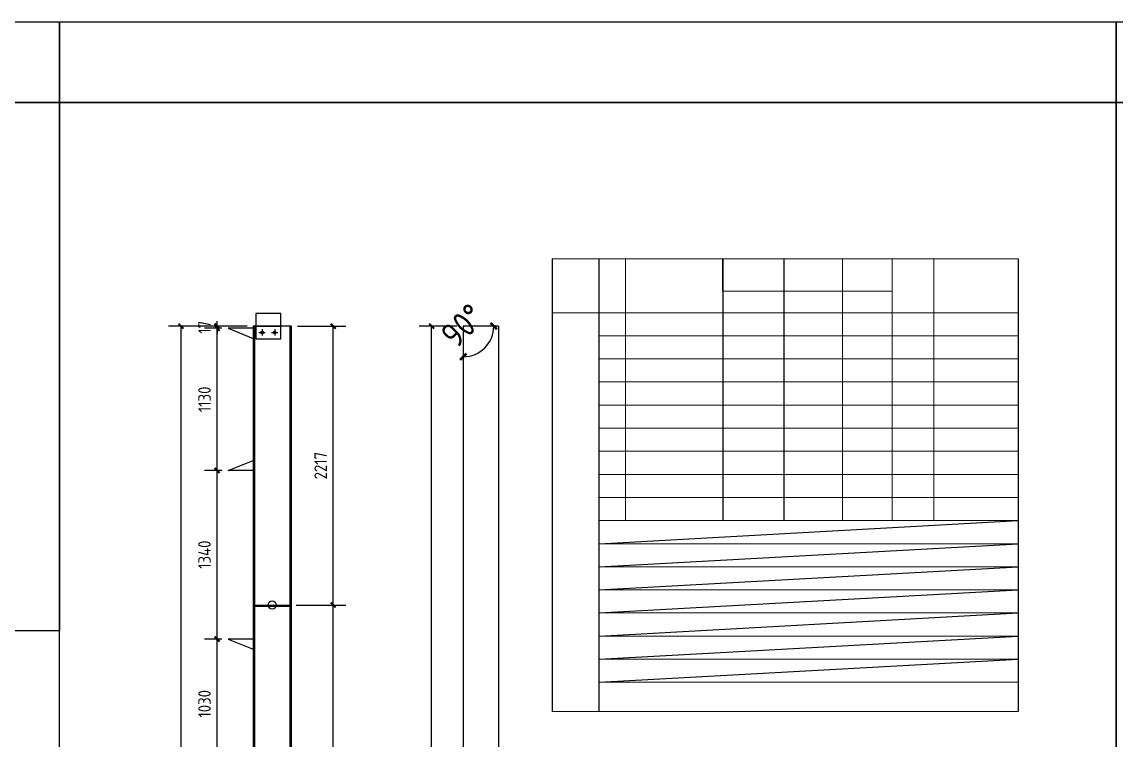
# Model space of a CAD drawing. Extents: x 411778 to 673094, y -11605 to 324395.
# Drawn here: x 432270 to 440968, y 129685 to 135395 of the extents above; entities that cross this region are included whole.
import ezdxf

# ---------------------------------------------------------------- set-up
doc = ezdxf.new("R2010")
doc.units = 0
doc.header["$LTSCALE"] = 1000
doc.header["$MEASUREMENT"] = 0
doc.layers.add('钢架', color=7, linetype='Continuous', lineweight=25)
doc.styles.get("Standard").update_dxf_attribs({"font": 'gbenor.shx', "bigfont": 'gbcbig.shx'})
doc.dimstyles.get("Standard").update_dxf_attribs({"dimscale": 100, "dimtxt": 3.5, "dimasz": 1, "dimexe": 2.5, "dimexo": 3, "dimgap": 1.5, "dimtad": 1, "dimdec": 0, "dimzin": 0, "dimdsep": 46, "dimtxsty": 'Standard', "dimblk": 'ARCHTICK', "dimcen": 0.09, "dimadec": 0, "dimazin": 0, "dimtfac": 1, "dimtdec": 0, "dimtix": 1, "dimtmove": 2, "dimatfit": 3, "dimfxl": 1, "dimtolj": 1, "dimtzin": 0, "dimarcsym": 0})

# ---------------------------------------------------------------- blocks, each defined once
blk = doc.blocks.new('_ArchTick')
at = {"color": 0, "linetype": 'ByBlock', "const_width": 0.4}
blk.add_lwpolyline([(-0.5, -0.5), (0.5, 0.5)], dxfattribs=at)
blk = doc.blocks.new('*D3143')
at = {"color": 3, "lineweight": -2}
for p, q in [((433821.5, 132976), (433821.5, 133016)), ((434059.5, 132976), (433721.5, 132976)), ((433859.5, 132959), (433721.5, 132959)), ((433821.5, 132959), (433821.5, 132976)), ((433821.5, 132959), (433821.5, 132919))]:
    blk.add_line(p, q, dxfattribs=at)
at = {"layer": 'Defpoints', "color": 0}
for p in [(433821.5, 132976), (433909.5, 132959), (434109.5, 132976)]:
    blk.add_point(p, dxfattribs=at)
at = {"color": 3, "lineweight": -2, "xscale": 40, "yscale": 40, "zscale": 40}
for p, rotation in [((433821.5, 132976), 270), ((433821.5, 132959), 90)]:
    blk.add_blockref('_ArchTick', p, dxfattribs=dict(at, rotation=rotation))
at = {"color": 0, "insert": (433721.5, 132967.5), "char_height": 100, "attachment_point": 5, "rotation": 90}
blk.add_mtext('\\A1;17', dxfattribs=at)
blk = doc.blocks.new('*D3098')
at = {"color": 3, "lineweight": -2}
for p, q in [((434059.5, 132976), (433435, 132976)), ((433535, 124259), (433535, 132976)), ((434039.5, 124259), (433435, 124259))]:
    blk.add_line(p, q, dxfattribs=at)
at = {"layer": 'Defpoints', "color": 0}
for p in [(433535, 132976), (434109.5, 132976), (434089.5, 124259)]:
    blk.add_point(p, dxfattribs=at)
at = {"color": 3, "lineweight": -2, "xscale": 40, "yscale": 40, "zscale": 40}
for p, rotation in [((433535, 132976), 90), ((433535, 124259), 270)]:
    blk.add_blockref('_ArchTick', p, dxfattribs=dict(at, rotation=rotation))
at = {"color": 0, "insert": (433435, 128617.5), "char_height": 100, "attachment_point": 5, "rotation": 90}
blk.add_mtext('\\A1;8717', dxfattribs=at)
blk = doc.blocks.new('*D3144')
at = {"color": 3, "lineweight": -2}
for p, q in [((434449.5, 130759), (434845, 130759)), ((434745, 124259), (434745, 130759)), ((434479.5, 124259), (434845, 124259))]:
    blk.add_line(p, q, dxfattribs=at)
at = {"layer": 'Defpoints', "color": 0}
for p in [(434399.5, 130759), (434745, 130759), (434429.5, 124259)]:
    blk.add_point(p, dxfattribs=at)
at = {"color": 3, "lineweight": -2, "xscale": 40, "yscale": 40, "zscale": 40}
for p, rotation in [((434745, 130759), 90), ((434745, 124259), 270)]:
    blk.add_blockref('_ArchTick', p, dxfattribs=dict(at, rotation=rotation))
at = {"color": 0, "insert": (434645, 127509), "char_height": 100, "attachment_point": 5, "rotation": 90}
blk.add_mtext('\\A1;6500', dxfattribs=at)
blk = doc.blocks.new('*D3145')
at = {"color": 3, "lineweight": -2}
for p, q in [((434459.5, 132976), (434845, 132976)), ((434745, 130759), (434745, 132976)), ((434449.5, 130759), (434845, 130759))]:
    blk.add_line(p, q, dxfattribs=at)
at = {"layer": 'Defpoints', "color": 0}
for p in [(434409.5, 132976), (434745, 132976), (434399.5, 130759)]:
    blk.add_point(p, dxfattribs=at)
at = {"color": 3, "lineweight": -2, "xscale": 40, "yscale": 40, "zscale": 40}
for p, rotation in [((434745, 132976), 90), ((434745, 130759), 270)]:
    blk.add_blockref('_ArchTick', p, dxfattribs=dict(at, rotation=rotation))
at = {"color": 0, "insert": (434645, 131867.5), "char_height": 100, "attachment_point": 5, "rotation": 90}
blk.add_mtext('\\A1;2217', dxfattribs=at)
blk = doc.blocks.new('*D3146')
at = {"color": 3, "lineweight": -2}
for p, q in [((435728, 132976), (435427, 132976)), ((435527, 124279), (435527, 132976)), ((435728, 124279), (435427, 124279))]:
    blk.add_line(p, q, dxfattribs=at)
at = {"layer": 'Defpoints', "color": 0}
for p in [(435527, 132976), (435778, 132976), (435778, 124279)]:
    blk.add_point(p, dxfattribs=at)
at = {"color": 3, "lineweight": -2, "xscale": 40, "yscale": 40, "zscale": 40}
for p, rotation in [((435527, 132976), 90), ((435527, 124279), 270)]:
    blk.add_blockref('_ArchTick', p, dxfattribs=dict(at, rotation=rotation))
at = {"color": 0, "insert": (435423.7, 128627.5), "char_height": 100, "attachment_point": 5, "rotation": 90}
blk.add_mtext('\\A1;腹板、翼板 8697', dxfattribs=at)
blk = doc.blocks.new('*D3175')
at = {"color": 0, "lineweight": -2}
blk.add_arc((435778, 132976), 243.1, 270, 0, dxfattribs=at)
at = {"layer": 'Defpoints', "color": 0}
for p in [(435778, 132976), (435778, 132976), (436058, 132976), (435899.5, 132765.5), (435778, 124279)]:
    blk.add_point(p, dxfattribs=at)
at = {"color": 0, "lineweight": -2, "xscale": 50, "yscale": 50, "zscale": 50}
for p, rotation in [((436021.1, 132976), 90.0000000000084), ((435778, 132732.9), 179.9999999999999)]:
    blk.add_blockref('_ArchTick', p, dxfattribs=dict(at, rotation=rotation))
at = {"color": 0, "insert": (435773.1, 132980.9), "char_height": 200, "attachment_point": 5, "rotation": 45}
blk.add_mtext('\\A1;90°', dxfattribs=at)
blk = doc.blocks.new('*D3176')
at = {"color": 0, "lineweight": -2}
blk.add_arc((435778, 124279), 134.1, 360, 90, dxfattribs=at)
at = {"layer": 'Defpoints', "color": 0}
for p in [(435778, 132976), (435894.1, 124346.1), (435778, 124279), (435778, 124279), (436058, 124279)]:
    blk.add_point(p, dxfattribs=at)
at = {"color": 0, "lineweight": -2, "xscale": 50, "yscale": 50, "zscale": 50}
for p, rotation in [((435778, 124413.1), 180.0000000000002), ((435912.1, 124279), 269.9999999999916)]:
    blk.add_blockref('_ArchTick', p, dxfattribs=dict(at, rotation=rotation))
at = {"color": 0, "insert": (436049.6, 124550.6), "char_height": 200, "attachment_point": 5, "rotation": 315}
blk.add_mtext('\\A1;90°', dxfattribs=at)
blk = doc.blocks.new('*D3109')
at = {"color": 3, "lineweight": -2}
for p, q in [((433859.5, 131829), (433721.5, 131829)), ((433821.5, 130489), (433821.5, 131829)), ((433859.5, 130489), (433721.5, 130489))]:
    blk.add_line(p, q, dxfattribs=at)
at = {"layer": 'Defpoints', "color": 0}
for p in [(433821.5, 131829), (433909.5, 131829), (433909.5, 130489)]:
    blk.add_point(p, dxfattribs=at)
at = {"color": 3, "lineweight": -2, "xscale": 40, "yscale": 40, "zscale": 40}
for p, rotation in [((433821.5, 131829), 90), ((433821.5, 130489), 270)]:
    blk.add_blockref('_ArchTick', p, dxfattribs=dict(at, rotation=rotation))
at = {"color": 0, "insert": (433721.5, 131159), "char_height": 100, "attachment_point": 5, "rotation": 90}
blk.add_mtext('\\A1;1340', dxfattribs=at)
blk = doc.blocks.new('*D3110')
at = {"color": 3, "lineweight": -2}
for p, q in [((433859.5, 132959), (433721.5, 132959)), ((433821.5, 131829), (433821.5, 132959)), ((433859.5, 131829), (433721.5, 131829))]:
    blk.add_line(p, q, dxfattribs=at)
at = {"layer": 'Defpoints', "color": 0}
for p in [(433821.5, 132959), (433909.5, 132959), (433909.5, 131829)]:
    blk.add_point(p, dxfattribs=at)
at = {"color": 3, "lineweight": -2, "xscale": 40, "yscale": 40, "zscale": 40}
for p, rotation in [((433821.5, 132959), 90), ((433821.5, 131829), 270)]:
    blk.add_blockref('_ArchTick', p, dxfattribs=dict(at, rotation=rotation))
at = {"color": 0, "insert": (433721.5, 132394), "char_height": 100, "attachment_point": 5, "rotation": 90}
blk.add_mtext('\\A1;1130', dxfattribs=at)
blk = doc.blocks.new('*D3113')
at = {"color": 3, "lineweight": -2}
for p, q in [((433859.5, 130489), (433721.5, 130489)), ((433821.5, 129459), (433821.5, 130489)), ((433859.5, 129459), (433721.5, 129459))]:
    blk.add_line(p, q, dxfattribs=at)
at = {"layer": 'Defpoints', "color": 0}
for p in [(433821.5, 130489), (433909.5, 130489), (433909.5, 129459)]:
    blk.add_point(p, dxfattribs=at)
at = {"color": 3, "lineweight": -2, "xscale": 40, "yscale": 40, "zscale": 40}
for p, rotation in [((433821.5, 130489), 90), ((433821.5, 129459), 270)]:
    blk.add_blockref('_ArchTick', p, dxfattribs=dict(at, rotation=rotation))
at = {"color": 0, "insert": (433721.5, 129974), "char_height": 100, "attachment_point": 5, "rotation": 90}
blk.add_mtext('\\A1;1030', dxfattribs=at)

msp = doc.modelspace()

# ---------------------------------------------------------------- linework, layer by layer
at = {"color": 1}
for p, q in [((436486.5, 133510.2), (436486.5, 129913)), ((436859.2, 129913), (436859.2, 133510.2))]:
    msp.add_line(p, q, dxfattribs=at)
for p, q in [((437842.9, 133254.7), (437842.9, 133510.2)), ((437842.9, 133510.2), (437842.9, 131430.5)), ((438326, 133510.2), (438326, 131430.5)), ((440188.7, 133510.2), (440188.7, 129913)), ((434129.5, 133076), (434129.5, 132876)), ((434329.5, 133076), (434129.5, 133076)), ((434329.5, 132876), (434329.5, 133076)), ((434109.5, 132959), (433909.5, 132959)), ((433909.5, 132959), (434109.5, 132879)), ((434409.5, 132976), (434109.5, 132976)), ((434109.5, 132976), (434109.5, 124279)), ((434119.5, 132976), (434119.5, 124279)), ((434129.5, 132976), (434329.5, 132976)), ((434129.5, 132976), (434329.5, 132976)), ((434339.5, 132976), (434139.5, 132976)), ((434154.5, 132926), (434204.5, 132926)), ((434179.5, 132951), (434179.5, 132901)), ((434254.5, 132926), (434304.5, 132926)), ((434279.5, 132951), (434279.5, 132901)), ((434399.5, 132976), (434399.5, 124279)), ((434409.5, 132976), (434409.5, 124279)), ((436058, 132976), (435778, 132976)), ((435778, 132976), (435778, 124279)), ((436058, 132976), (436058, 124279)), ((434129.5, 132876), (434329.5, 132876)), ((433909.5, 131829), (434109.5, 131909)), ((434119.5, 131829), (433909.5, 131829)), ((436859.2, 131246.8), (440188.7, 131430.5)), ((436859.2, 131063.2), (440188.7, 131246.8)), ((436859.2, 130879.6), (440188.7, 131063.2)), ((436859.2, 130696), (440188.7, 130879.6)), ((434119.5, 130759), (434399.5, 130759)), ((434119.5, 130749), (434399.5, 130749)), ((436859.2, 130512.4), (440188.7, 130696)), ((434119.5, 130489), (433909.5, 130489)), ((433909.5, 130489), (434109.5, 130409)), ((436859.2, 130328.7), (440188.7, 130512.4)), ((436859.2, 130145.1), (440188.7, 130328.7))]:
    msp.add_line(p, q)
for points in [[(432568.5, 134753), (426628.5, 134753), (426628.5, 135395), (432568.5, 135395)], [(440968.5, 134753), (432568.5, 134753), (432568.5, 135395), (440968.5, 135395)], [(449368.5, 134753), (440968.5, 134753), (440968.5, 135395), (449368.5, 135395)], [(426628.5, 134753), (432568.5, 134753), (432568.5, 130553), (426628.5, 130553)], [(432568.5, 134753), (440968.5, 134753), (440968.5, 122873), (432568.5, 122873)], [(440968.5, 134753), (449368.5, 134753), (449368.5, 122873), (440968.5, 122873)]]:
    msp.add_lwpolyline(points, close=True)
for centre, radius in [((434179.5, 132926), 10), ((434279.5, 132926), 10), ((434259.5, 130759), 32.3)]:
    msp.add_circle(centre, radius)
at = {"layer": '钢架', "lineweight": 13}
for p, q in [((436486.5, 133510.2), (440188.7, 133510.2)), ((437067.2, 133510.2), (437067.2, 131430.5)), ((438793.2, 133510.2), (438793.2, 131614.1)), ((439189.2, 133510.2), (439189.2, 131430.5)), ((439519.3, 133510.2), (439519.3, 131430.5)), ((437842.9, 133254.7), (439189.2, 133254.7)), ((436486.5, 133083), (440188.7, 133083)), ((436859.2, 132899.4), (440188.7, 132899.4)), ((436859.2, 132715.8), (440188.7, 132715.8)), ((436859.2, 132532.2), (440188.7, 132532.2)), ((436859.2, 132532.2), (440188.7, 132532.2)), ((436859.2, 132348.5), (440188.7, 132348.5)), ((436859.2, 132164.9), (440188.7, 132164.9)), ((436859.2, 131981.3), (440188.7, 131981.3)), ((436859.2, 131797.7), (440188.7, 131797.7)), ((436859.2, 131614.1), (440188.7, 131614.1)), ((438793.2, 131614.1), (438793.2, 131430.5)), ((436859.2, 131430.5), (440188.7, 131430.5)), ((436859.2, 131246.8), (440188.7, 131246.8)), ((436859.2, 131246.8), (440188.7, 131246.8)), ((436859.2, 131246.8), (440188.7, 131246.8)), ((436859.2, 131246.8), (440188.7, 131246.8)), ((436859.2, 131063.2), (440188.7, 131063.2)), ((436859.2, 131063.2), (440188.7, 131063.2)), ((436859.2, 130879.6), (440188.7, 130879.6)), ((436859.2, 130879.6), (440188.7, 130879.6)), ((436859.2, 130879.6), (440188.7, 130879.6)), ((436859.2, 130696), (440188.7, 130696)), ((436859.2, 130696), (440188.7, 130696)), ((436859.2, 130512.4), (440188.7, 130512.4)), ((436859.2, 130512.4), (440188.7, 130512.4)), ((436859.2, 130512.4), (440188.7, 130512.4)), ((436859.2, 130512.4), (440188.7, 130512.4)), ((436859.2, 130328.7), (440188.7, 130328.7)), ((436859.2, 130328.7), (440188.7, 130328.7)), ((436859.2, 130328.7), (440188.7, 130328.7)), ((436859.2, 130328.7), (440188.7, 130328.7)), ((436859.2, 130145.1), (440188.7, 130145.1)), ((436859.2, 130145.1), (440188.7, 130145.1)), ((436859.2, 130145.1), (440188.7, 130145.1)), ((436859.2, 130145.1), (440188.7, 130145.1)), ((436486.5, 129913), (440188.7, 129913))]:
    msp.add_line(p, q, dxfattribs=at)

# ---------------------------------------------------------------- dimensions: what is measured, and where the dimension line sits
at = {"color": 1}
for base, line1, line2, picture, middle in [((435899.5, 132765.5), ((435778, 132976), (435778, 124279)), ((436058, 132976), (435778, 132976)), '*D3175', (435773.1, 132980.9)), ((435894.1, 124346.1), ((436058, 124279), (435778, 124279)), ((435778, 132976), (435778, 124279)), '*D3176', (436049.6, 124550.6))]:
    dim = msp.add_angular_dim_2l(base=base, line1=line1, line2=line2, dimstyle='Standard', override={"dimtxt": 2, "dimasz": 0.5}, dxfattribs=at)
    dim.commit()
    dim.dimension.update_dxf_attribs({"geometry": picture, "text_midpoint": middle})
for base, p1, p2, picture, middle in [((433821.5, 132976), (433909.5, 132959), (434109.5, 132976), '*D3143', (433721.5, 132967.5)), ((433535, 132976), (434089.5, 124259), (434109.5, 132976), '*D3098', (433435, 128617.5)), ((433821.5, 132959), (433909.5, 131829), (433909.5, 132959), '*D3110', (433721.5, 132394)), ((434745, 132976), (434399.5, 130759), (434409.5, 132976), '*D3145', (434645, 131867.5)), ((433821.5, 131829), (433909.5, 130489), (433909.5, 131829), '*D3109', (433721.5, 131159)), ((434745, 130759), (434429.5, 124259), (434399.5, 130759), '*D3144', (434645, 127509)), ((433821.5, 130489), (433909.5, 129459), (433909.5, 130489), '*D3113', (433721.5, 129974))]:
    dim = msp.add_linear_dim(base=base, p1=p1, p2=p2, angle=90, dimstyle='Standard', override={"dimtxt": 1, "dimasz": 0.4, "dimexe": 1, "dimexo": 0.5, "dimgap": 0.5, "dimclrd": 3, "dimclre": 3})
    dim.commit()
    dim.dimension.update_dxf_attribs({"geometry": picture, "text_midpoint": middle})
dim = msp.add_aligned_dim(p1=(435778, 124279), p2=(435778, 132976), distance=251, text='腹板、翼板 8697', dimstyle='Standard', override={"dimtxt": 1, "dimasz": 0.4, "dimexe": 1, "dimexo": 0.5, "dimgap": 0.5, "dimclrd": 3, "dimclre": 3})
dim.commit()
dim.dimension.update_dxf_attribs({"geometry": '*D3146', "text_midpoint": (435423.7, 128627.5)})

doc.saveas('drawing.dxf')
